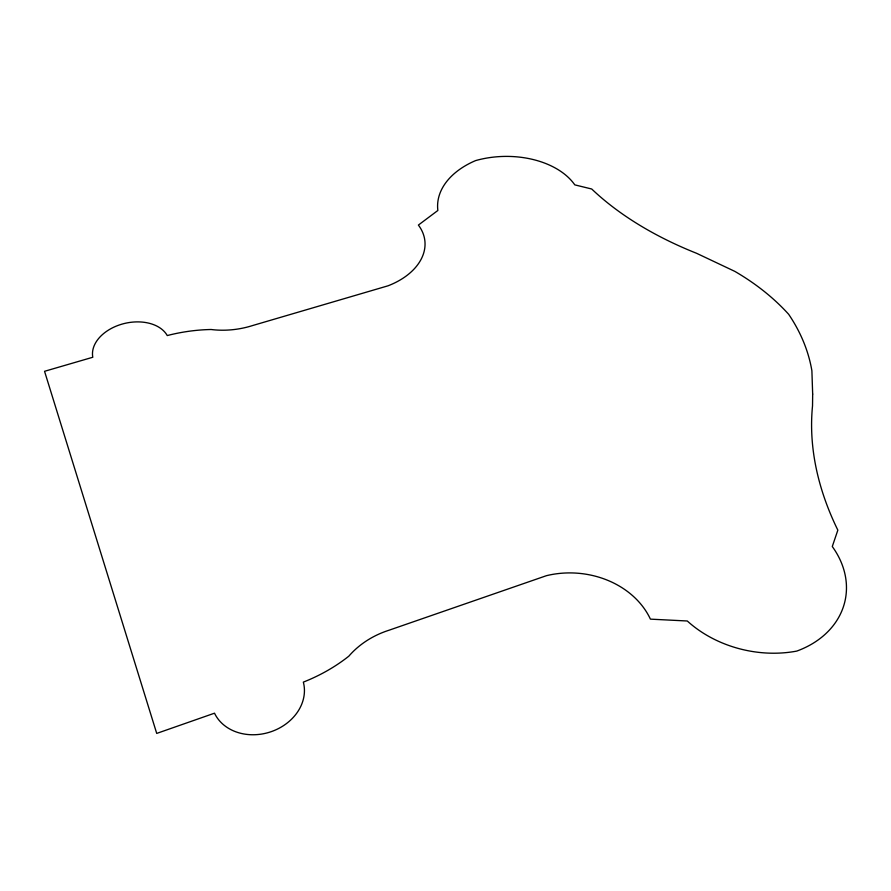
<?xml version="1.0" encoding="UTF-8"?>
<svg xmlns="http://www.w3.org/2000/svg" width="891" height="891" viewBox="0 0 891 891"><rect width="100%" height="100%" fill="white"/><g stroke="black" fill="none" stroke-linecap="round" stroke-linejoin="round"><path stroke-width="1.34" d="M812.67 394.078L812.525 405.917A420.363 273.103 19.9 0 0 837.841 530.145L832.283 546.528A97.498 76.314 11.8 0 1 796.777 651.087A105.316 81.783 12 0 1 687.295 620.994L650.419 619.145A84.355 70.166 4 0 0 546.428 575.686L389.122 630.193A84.01 71.826 -7.2 0 0 348.827 656.177A150.367 117.712 -13.6 0 1 303.341 682.116A47.212 39.148 -17.3 0 1 271.421 731.589A47.212 39.148 -17.3 0 1 214.508 713.19L156.716 733.416L44.55 371.302L92.798 357.258A39.093 26.518 -12.9 0 1 121.878 324.157A39.093 26.518 -12.9 0 1 167.252 335.562A139.029 99.981 -12.5 0 1 211.134 329.503A66.925 44.639 -9.3 0 0 252.532 325.571L388.019 285.811A66.881 44.327 -5.4 0 0 418.391 225.067L437.86 210.476A82.874 53.772 -0.8 0 1 475.549 160.614A76.426 49.618 -1.2 0 1 574.795 184.871L591.713 189.003A305.68 178.59 6 0 0 696.573 253.289L734.797 271.365A245.816 179.603 2.1 0 1 788.658 314.278A242.497 175.126 1.4 0 1 811.89 370.779L812.67 394.078"/></g></svg>
